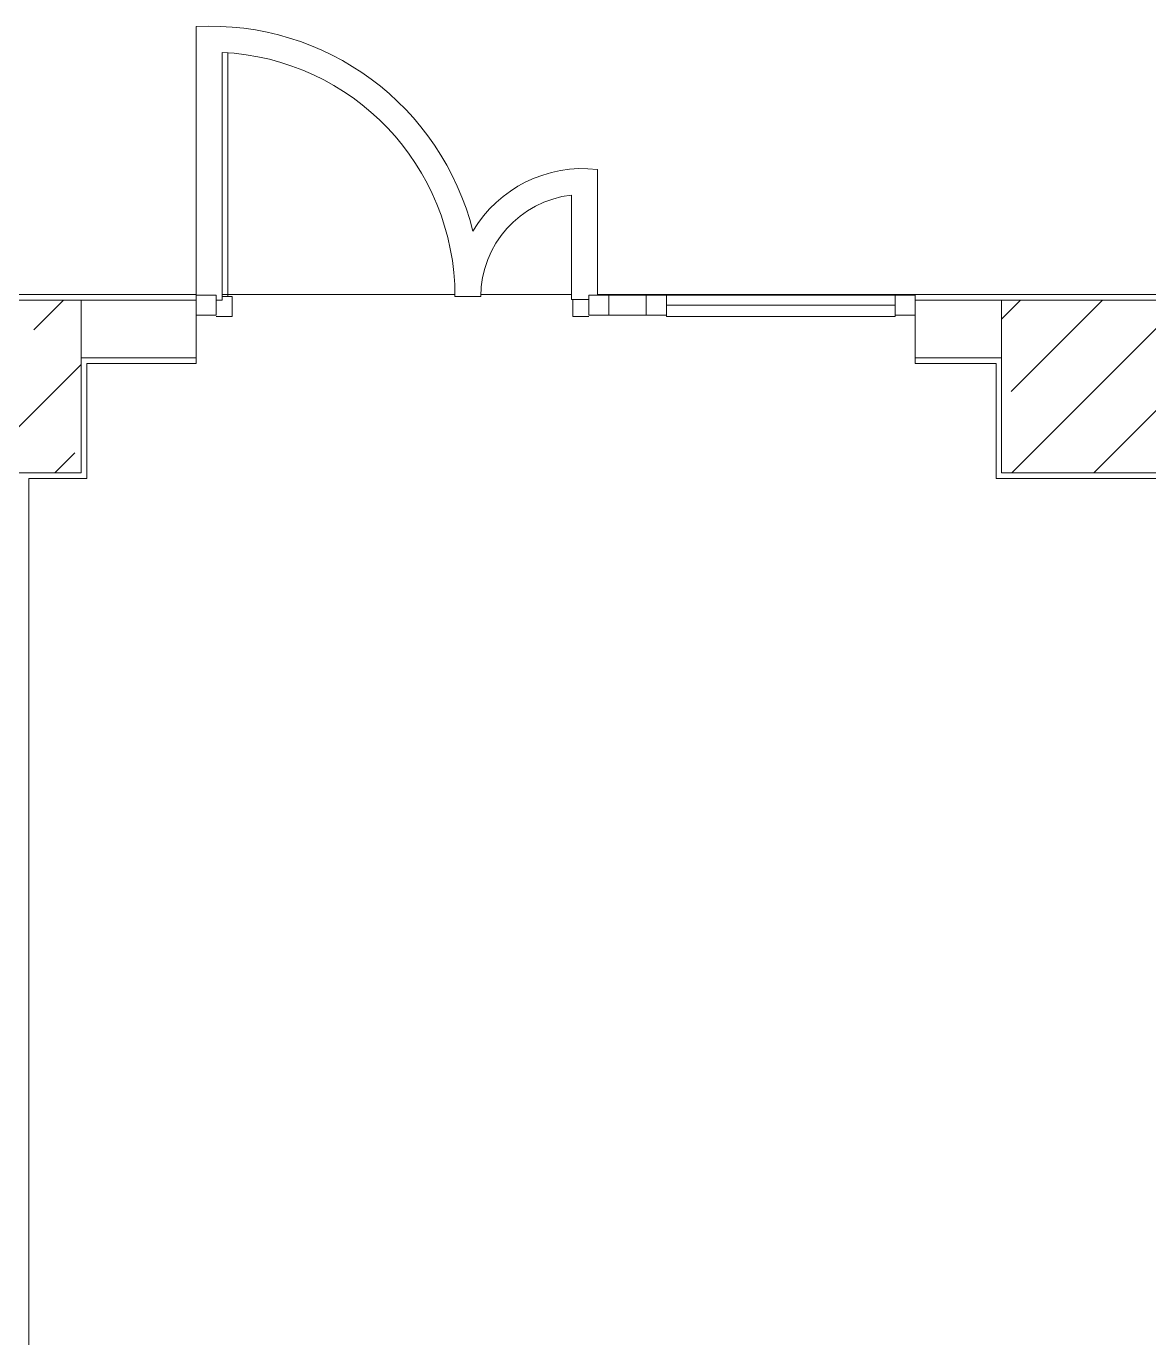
# Model space of a CAD drawing. Header units: millimetres. Extents: x 35787 to 244346, y -8553 to 29000.
# Drawn here: x 146956 to 150859, y 4292 to 8853 of the extents above; entities that cross this region are included whole.
import ezdxf

# ---------------------------------------------------------------- set-up
doc = ezdxf.new("R2010")
doc.units = ezdxf.units.MM
for name, color, linetype, lineweight, true_color in [('A-DETL-GENF-7', 7, 'Continuous', 5, 0xaaaaaa), ('A-DOOR-3', 7, 'Continuous', 5, 0xaaaaaa), ('A-FLOR-2', 7, 'Continuous', 5, 0xaaaaaa)]:
    doc.layers.add(name, color=color, linetype=linetype, lineweight=lineweight, true_color=true_color)
for name, color, linetype, lineweight in [('A-GLAZ-CURT-2', 7, 'Continuous', 5), ('A-GLAZ-CWMG-2', 7, 'Continuous', 5), ('I-WALL-7', 7, 'Continuous', 5), ('S-COLS-1', 7, 'Continuous', 5)]:
    doc.layers.add(name, color=color, linetype=linetype, lineweight=lineweight)

# ---------------------------------------------------------------- blocks, each defined once
blk = doc.blocks.new('BSC_Колонна _Прямоугольная - 600х600-23286269-1_2_2_птичка')
at = {"layer": 'S-COLS-1'}
h = blk.add_hatch(dxfattribs=at)
h.set_pattern_fill('FP_93', color=256, style=0, pattern_type=2)
h.set_pattern_definition([(45, (-29509.74, -7600), (-285.123, 285.123), []), (45, (-29224.6, -7600), (-285.123, 285.123), [504.031, -100.806, 16.764, -84.042])])
h.paths.add_polyline_path([(300, -300), (300, 300), (-300, 300), (-300, -300), (119, -300)])
for p, q in [((300, 300), (-300, 300)), ((-300, 300), (-300, -300)), ((300, -300), (300, 300)), ((-300, -300), (300, -300))]:
    blk.add_line(p, q, dxfattribs=at)
blk = doc.blocks.new('BSC_Колонна _Прямоугольная - 600х600-V92-1_2_2_птичка')
at = {"layer": 'S-COLS-1'}
h = blk.add_hatch(dxfattribs=at)
h.set_pattern_fill('FP_121', color=256, style=0, pattern_type=2)
h.set_pattern_definition([(45, (-33310, -7600), (-285.123, 285.123), []), (45, (-33024.88, -7600), (-285.123, 285.123), [504.031, -100.806, 16.764, -84.042])])
h.paths.add_polyline_path([(300, -300), (300, 300), (-300, 300), (-300, -300)])
for p, q in [((300, 300), (-300, 300)), ((-300, 300), (-300, -300)), ((300, -300), (300, 300)), ((-300, -300), (300, -300))]:
    blk.add_line(p, q, dxfattribs=at)
blk = doc.blocks.new('Прямоугольный импост - 50 x 70 мм-31700031-1_2_2_птичка')
at = {"layer": 'A-GLAZ-CWMG-2'}
for p, q in [((-70, 35), (0, 35)), ((-70, -35), (-70, 35)), ((0, 35), (0, -35)), ((0, -35), (-70, -35))]:
    blk.add_line(p, q, dxfattribs=at)
blk = doc.blocks.new('Дверь_Витражная_остекление_ - ДВН_ДАО_Главный вход_1200 в свету-V186-1_2_2_птичка')
at = {"layer": 'A-DETL-GENF-7'}
for p, q in [((-607.5, 30), (-607.5, 876.9)), ((-627.5, 30), (-607.5, 30)), ((-592.5, 30), (-627.5, 30)), ((-592.5, -40), (-592.5, 30)), ((592.5, -40), (592.5, 20)), ((-647.5, -40), (-592.5, -40)), ((647.5, -40), (592.5, -40))]:
    blk.add_line(p, q, dxfattribs=at)
blk = doc.blocks.new('Системная панель - Стемалит - 40мм-31720939-1_2_2_птичка')
at = {"layer": 'A-GLAZ-CURT-2'}
for p, q in [((65, 35), (-65, 35)), ((-65, 35), (-65, -35)), ((65, -35), (65, 35)), ((-65, -35), (65, -35))]:
    blk.add_line(p, q, dxfattribs=at)
blk = doc.blocks.new('Прямоугольный импост - 50 x 70 мм-31687886-1_2_2_птичка')
at = {"layer": 'A-GLAZ-CWMG-2'}
for p, q in [((-35, 35), (35, 35)), ((-35, -35), (-35, 35)), ((35, 35), (35, -35)), ((35, -35), (-35, -35))]:
    blk.add_line(p, q, dxfattribs=at)
blk = doc.blocks.new('Прямоугольный импост - 50 x 70 мм-V187-1_2_2_птичка')
at = {"layer": 'A-GLAZ-CWMG-2'}
for p, q in [((0, 35), (-70, 35)), ((-70, 35), (-70, -35)), ((0, -35), (0, 35)), ((-70, -35), (0, -35))]:
    blk.add_line(p, q, dxfattribs=at)
blk = doc.blocks.new('Системная панель - Стекло - 40мм-V188-1_2_2_птичка')
at = {"layer": 'A-GLAZ-CURT-2'}
h = blk.add_hatch(dxfattribs=at)
h.set_pattern_fill('FP_190', color=256, style=0, pattern_type=2)
h.set_pattern_definition([(45, (-32742.5, -7383), (-1414.21, 1414.21), [1000, -3000]), (45, (-33742.5, -7883), (-1414.21, 1414.21), [3000, -1000]), (45, (-31742.5, -8383), (-1414.21, 1414.21), [1000, -3000])])
h.paths.add_polyline_path([(-334.6, -40), (397.5, -35), (397.5, 0), (-397.5, 0), (-397.5, -40)])
for p, q in [((397.5, 0), (-397.5, 0)), ((-397.5, 0), (-397.5, -40)), ((397.5, -40), (397.5, 0)), ((-397.5, -40), (397.5, -40))]:
    blk.add_line(p, q, dxfattribs=at)
blk = doc.blocks.new('Прямоугольный импост - 50 x 70 мм-31702100-1_2_2_птичка')
at = {"layer": 'A-GLAZ-CWMG-2'}
for p, q in [((-35, 35), (35, 35)), ((-35, -35), (-35, 35)), ((35, 35), (35, -35)), ((35, -35), (-35, -35))]:
    blk.add_line(p, q, dxfattribs=at)
blk = doc.blocks.new('Прямоугольный импост - 50 x 70 мм-31720914-1_2_2_птичка')
at = {"layer": 'A-GLAZ-CWMG-2'}
blk.add_line((24940, 7918), (24145, 7918), dxfattribs=at)

msp = doc.modelspace()

# ---------------------------------------------------------------- hatches: boundary and pattern name
at = {"layer": 'I-WALL-7'}
h = msp.add_hatch(dxfattribs=at)
h.set_pattern_fill('FP_98', color=256, style=0, pattern_type=2)
h.set_pattern_definition([(135, (117336.4, 0), (-353.5534, -353.5534), [])])
h.paths.add_polyline_path([(147146.1, 7700), (147546.4, 7700), (147546.4, 7900), (147146.1, 7900), (147146.1, 7754.5)])
h.paths.add_polyline_path([(150327.8, 7700), (150346.4, 7700), (150346.4, 7900), (150046.4, 7900), (150046.4, 7700), (150327.7, 7700)])

# ---------------------------------------------------------------- linework, layer by layer
at = {"layer": 'A-FLOR-2'}
for p, q in [((147546.4, 8851.7), (147546.4, 7918)), ((147636.4, 7900), (147636.4, 8762.1)), ((148941.4, 7918), (148941.4, 8355.2)), ((148851.4, 8265.7), (148851.4, 7903)), ((137546.7, 7920), (147546.4, 7920)), ((147616.4, 7900), (147636.4, 7900)), ((148446, 7920), (147636.4, 7920)), ((148446.4, 7913), (148536.4, 7913)), ((148851.4, 7920), (148537, 7920)), ((148851.4, 7903), (148911.4, 7903)), ((148941.4, 7920), (155831.4, 7920)), ((147546.4, 7680), (147166.1, 7680)), ((147166.1, 7680), (147166.1, 7280)), ((147546.4, 7700), (147546.4, 7680)), ((150046.4, 7680), (150046.4, 7700)), ((150327.7, 7680), (150046.4, 7680)), ((150327.7, 7280), (150327.7, 7680)), ((146965.1, 7280), (146965.1, 520)), ((147166.1, 7280), (146965.1, 7280)), ((150966.4, 7280), (150327.7, 7280))]:
    msp.add_line(p, q, dxfattribs=at)
for centre, radius, start, end in [((147596.4, 7913), 940, 13.969, 93.0491), ((147596.4, 7913), 850, 360, 87.3027), ((148891.4, 7913), 445, 83.5486, 149.3416), ((148891.4, 7913), 355, 96.4696, 180)]:
    msp.add_arc(centre, radius, start, end, dxfattribs=at)
at = {"layer": 'I-WALL-7'}
for p, q in [((147546.4, 7900), (147146.1, 7900)), ((147546.4, 7700), (147546.4, 7900)), ((150346.4, 7900), (150046.4, 7900)), ((150046.4, 7900), (150046.4, 7700)), ((147146.1, 7700), (147546.4, 7700)), ((150046.4, 7700), (150346.4, 7700))]:
    msp.add_line(p, q, dxfattribs=at)

# ---------------------------------------------------------------- block references
at = {"layer": 'A-DOOR-3'}
msp.add_blockref('Дверь_Витражная_остекление_ - ДВН_ДАО_Главный вход_1200 в свету-V186-1_2_2_птичка', (148263.9, 7883), dxfattribs=at)
at = {"layer": 'A-GLAZ-CURT-2'}
for name, p in [('Системная панель - Стемалит - 40мм-31720939-1_2_2_птичка', (149046.4, 7883)), ('Системная панель - Стекло - 40мм-V188-1_2_2_птичка', (149578.9, 7883))]:
    msp.add_blockref(name, p, dxfattribs=at)
at = {"layer": 'A-GLAZ-CWMG-2', "rotation": 180}
msp.add_blockref('Прямоугольный импост - 50 x 70 мм-V187-1_2_2_птичка', (147546.4, 7883), dxfattribs=at)
at = {"layer": 'A-GLAZ-CWMG-2', "extrusion": (0, 0, -1), "rotation": 180}
for name, p in [('Прямоугольный импост - 50 x 70 мм-31687886-1_2_2_птичка', (-148946.4, 7883)), ('Прямоугольный импост - 50 x 70 мм-31702100-1_2_2_птичка', (-149146.4, 7883)), ('Прямоугольный импост - 50 x 70 мм-31700031-1_2_2_птичка', (-150046.4, 7883))]:
    msp.add_blockref(name, p, dxfattribs=at)
at = {"layer": 'A-GLAZ-CWMG-2'}
msp.add_blockref('Прямоугольный импост - 50 x 70 мм-31720914-1_2_2_птичка', (125036.4, 0), dxfattribs=at)
at = {"layer": 'S-COLS-1'}
for name, p in [('BSC_Колонна _Прямоугольная - 600х600-23286269-1_2_2_птичка', (146846.1, 7600)), ('BSC_Колонна _Прямоугольная - 600х600-V92-1_2_2_птичка', (150646.4, 7600))]:
    msp.add_blockref(name, p, dxfattribs=at)

doc.saveas('drawing.dxf')
